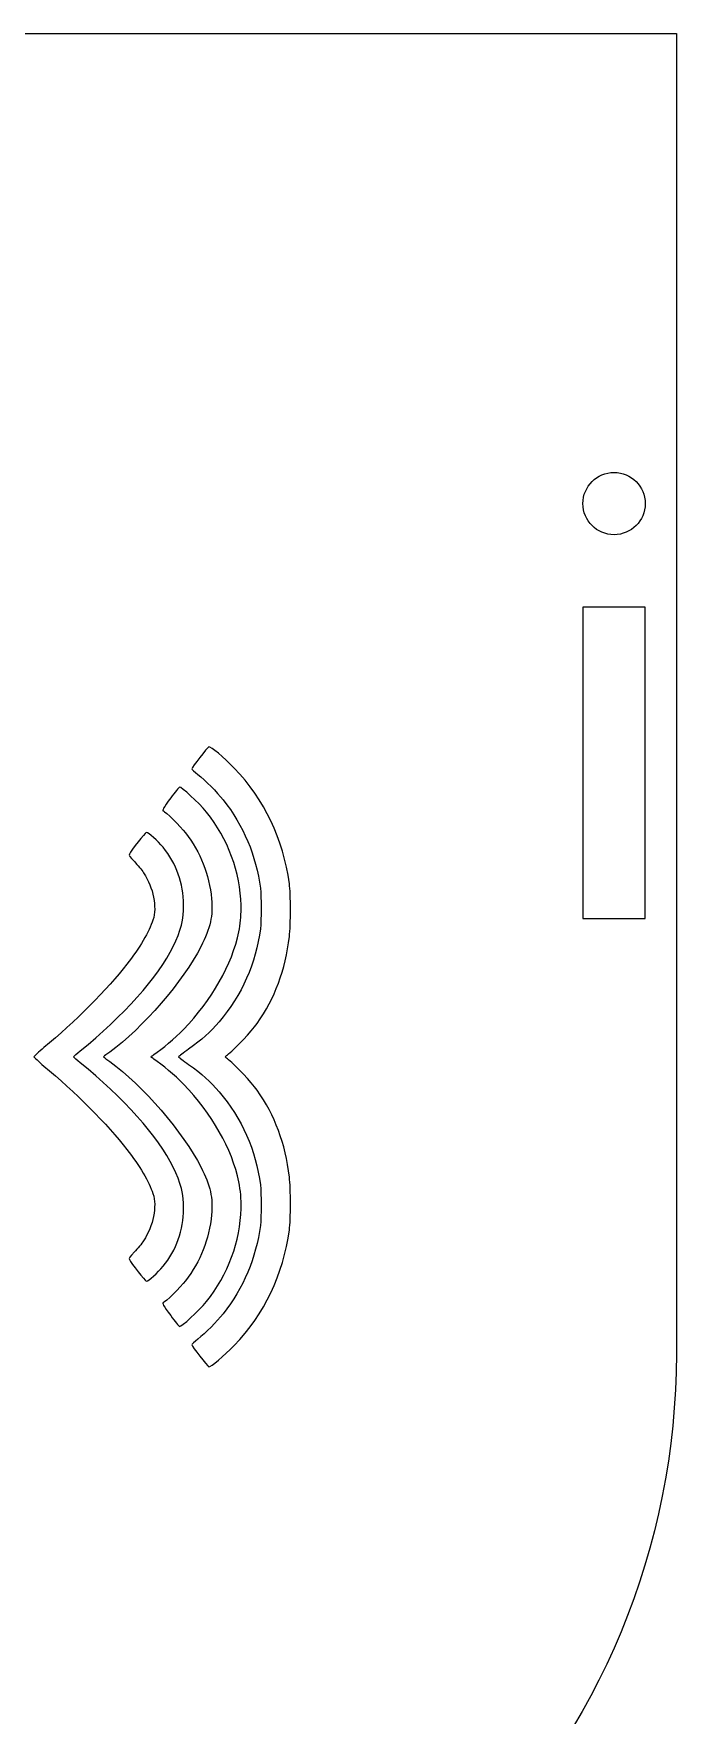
# Model space of a CAD drawing. Extents: x -98 to 566, y 230 to 443.
# Drawn here: x 108.3 to 139.3, y 312.3 to 393.4 of the extents above; entities that cross this region are included whole.
import ezdxf

# ---------------------------------------------------------------- set-up
doc = ezdxf.new("R2010")
doc.units = 0
doc.layers.add('Layer', color=7, linetype='CONTINUOUS')
doc.layers.add('Layer_1', color=7, linetype='CONTINUOUS')

msp = doc.modelspace()

# ---------------------------------------------------------------- linework, layer by layer
at = {"layer": 'Layer', "color": 7}
for p, q in [((115.521143, 351.371838), (115.521175, 351.372867)), ((118.289742, 351.18707), (118.290112, 351.187456)), ((120.664564, 351.138924), (120.664564, 351.138924)), ((108.303311, 344.044281), (108.30492, 344.042673)), ((108.321939, 344.042962), (108.321939, 344.042962)), ((111.666685, 344.044201), (111.666685, 344.042592))]:
    msp.add_line(p, q, dxfattribs=at)
for points in [[(116.730801, 358.987773), (116.668965, 358.964046), (115.90945, 357.985821), (115.90945, 357.92997)], [(117.95661, 357.961081), (117.473329, 358.465403), (116.812053, 359.018949), (116.730801, 358.987773)], [(115.90945, 357.92997), (115.90945, 357.910248), (116.039363, 357.789247), (116.198167, 357.661167)], [(116.198167, 357.661167), (116.58374, 357.350187), (117.113398, 356.817231), (117.422722, 356.429149)], [(120.613538, 352.389603), (120.312563, 354.559356), (119.4181, 356.435889), (117.95661, 357.961081)], [(115.315479, 357.042665), (115.294197, 357.035104), (115.105488, 356.799955), (114.896077, 356.521243)], [(116.624647, 355.834293), (116.229069, 356.317397), (115.407991, 357.075449), (115.315479, 357.042665)], [(114.896077, 356.521243), (114.546795, 356.056333), (114.45647, 355.894022), (114.550124, 355.894022)], [(117.422722, 356.429149), (118.396217, 355.207796), (119.014012, 353.738134), (119.214753, 352.170571)], [(114.550124, 355.894022), (114.621113, 355.894022), (115.364414, 355.152861), (115.61166, 354.836218)], [(118.288503, 351.350475), (118.256813, 352.909818), (117.655941, 354.574815), (116.624647, 355.834293)], [(113.720441, 354.854894), (113.665136, 354.853286), (112.993163, 353.995644), (112.906554, 353.815767)], [(114.53058, 354.144297), (114.280502, 354.44997), (113.816669, 354.857195), (113.720441, 354.854894)], [(115.61166, 354.836218), (116.324927, 353.922773), (116.755976, 352.831413), (116.866071, 351.660346)], [(112.906554, 353.815767), (112.876891, 353.754156), (112.919905, 353.68891), (113.149216, 353.452377)], [(115.521175, 351.372867), (115.515705, 352.396777), (115.17059, 353.362036), (114.53058, 354.144297)], [(113.149216, 353.452377), (113.302953, 353.29383), (113.502117, 353.052326), (113.59101, 352.914772)], [(113.59101, 352.914772), (114.065508, 352.180593), (114.245836, 351.265716), (114.042746, 350.633669)], [(119.214753, 352.170571), (119.269285, 351.744831), (119.269511, 350.66412), (119.214753, 350.219253)], [(120.664564, 351.138924), (120.664564, 351.646624), (120.647158, 352.14715), (120.613538, 352.389603)], [(115.018381, 349.360791), (115.391728, 350.126065), (115.524891, 350.661579), (115.521143, 351.371838)], [(116.866071, 351.660346), (116.941886, 350.854116), (116.808466, 350.257957), (116.34962, 349.351863)], [(118.177749, 350.075764), (118.250652, 350.433523), (118.287602, 350.806903), (118.289742, 351.18707)], [(118.290112, 351.187456), (118.290112, 351.241764), (118.290015, 351.295894), (118.288503, 351.350475)], [(120.614777, 349.840936), (120.648252, 350.116365), (120.664709, 350.631224), (120.664564, 351.138924)], [(114.042746, 350.633669), (113.867791, 350.089163), (113.385878, 349.270917), (112.789574, 348.505627)], [(115.512102, 345.365466), (116.883573, 346.776767), (117.855202, 348.493031), (118.177749, 350.075764)], [(119.214753, 350.219253), (119.010762, 348.561832), (118.320579, 346.999642), (117.231069, 345.730465)], [(119.055466, 345.650821), (119.920781, 346.874201), (120.416127, 348.206116), (120.614777, 349.840936)], [(110.533324, 344.325679), (112.589653, 345.974864), (114.307607, 347.903886), (115.018381, 349.360791)], [(116.34962, 349.351863), (115.512681, 347.699156), (113.54407, 345.421382), (111.956657, 344.270712)], [(112.789574, 348.505627), (111.878381, 347.336216), (110.234183, 345.683734), (108.791096, 344.488489)], [(117.231069, 345.730465), (116.79809, 345.226078), (116.412485, 344.879595), (115.760121, 344.411339)], [(117.685314, 344.186082), (118.041658, 344.47044), (118.773553, 345.252251), (119.055466, 345.650821)], [(114.092163, 344.157079), (114.494595, 344.424272), (115.09122, 344.932374), (115.512102, 345.365466)], [(108.307011, 344.046694), (108.305402, 344.046694), (108.304437, 344.045086), (108.303311, 344.044281)], [(108.30492, 344.042673), (108.304823, 344.042673), (108.303311, 344.041064), (108.303311, 344.041064)], [(108.303311, 344.041064), (108.30492, 344.039455), (108.30508, 344.039455), (108.305724, 344.039455)], [(108.305724, 344.039455), (108.320362, 344.014843), (108.53209, 343.812156), (108.791064, 343.597661)], [(108.791096, 344.488489), (108.53505, 344.276407), (108.325896, 344.075022), (108.307011, 344.046694)], [(108.316952, 344.042962), (108.318722, 344.044571), (108.320169, 344.044571), (108.321939, 344.042962)], [(108.321939, 344.042962), (108.32033, 344.041354), (108.318561, 344.041354), (108.316952, 344.042962)], [(110.212257, 344.041933), (110.256157, 344.096224), (110.383126, 344.205225), (110.533324, 344.325679)], [(110.533324, 343.759441), (110.383174, 343.879863), (110.256189, 343.987641), (110.212257, 344.041933)], [(111.956657, 344.270712), (111.822529, 344.173471), (111.708976, 344.088117), (111.666685, 344.044201)], [(111.666685, 344.042592), (111.708976, 343.998693), (111.822529, 343.913323), (111.956657, 343.816097)], [(111.956657, 343.816097), (113.54407, 342.665411), (115.512681, 340.387637), (116.34962, 338.734946)], [(113.932861, 344.043847), (113.972192, 344.078256), (114.028156, 344.114595), (114.092163, 344.157079)], [(114.092163, 343.929345), (114.027866, 343.972038), (113.972208, 344.009261), (113.932861, 344.043847)], [(115.512102, 342.720973), (115.09122, 343.154049), (114.494595, 343.662151), (114.092163, 343.929345)], [(115.760121, 344.411339), (115.509576, 344.231494), (115.303704, 344.077725), (115.277258, 344.042962)], [(115.277258, 344.042962), (115.303704, 344.0082), (115.509576, 343.855685), (115.760121, 343.675857)], [(117.513561, 344.042962), (117.554661, 344.08313), (117.614985, 344.129957), (117.685314, 344.186082)], [(117.685314, 343.901097), (117.614985, 343.957222), (117.554661, 344.002811), (117.513561, 344.042962)], [(119.055466, 342.436358), (118.773553, 342.834928), (118.041658, 343.616739), (117.685314, 343.901097)], [(108.791064, 343.597661), (110.234151, 342.402416), (111.878349, 340.749933), (112.789542, 339.580523)], [(115.018381, 338.724329), (114.307607, 340.181234), (112.589653, 342.110256), (110.533324, 343.759441)], [(115.760121, 343.675857), (116.412485, 343.207584), (116.79809, 342.861101), (117.231069, 342.356715)], [(118.177749, 338.01066), (117.855202, 339.593408), (116.883573, 341.309673), (115.512102, 342.720973)], [(117.231069, 342.356715), (118.320579, 341.087537), (119.010762, 339.525347), (119.214753, 337.867926)], [(120.614777, 338.246244), (120.416127, 339.881063), (119.920781, 341.212978), (119.055466, 342.436358)], [(112.789542, 339.580523), (113.385845, 338.815233), (113.867775, 337.99697), (114.042714, 337.452481)], [(115.521143, 336.713282), (115.525003, 337.423541), (115.391728, 337.959055), (115.018381, 338.724329)], [(116.34962, 338.734946), (116.808466, 337.828852), (116.941886, 337.232693), (116.866071, 336.426447)], [(120.664564, 336.948255), (120.664564, 337.455955), (120.648252, 337.970814), (120.614777, 338.246244)], [(114.042714, 337.452481), (114.245804, 336.820433), (114.06546, 335.905557), (113.590978, 335.171377)], [(118.288503, 336.736334), (118.29735, 337.172949), (118.26106, 337.601794), (118.177749, 338.01066)], [(119.214753, 337.867926), (119.269511, 337.423059), (119.269285, 336.342348), (119.214753, 335.916592)], [(114.530547, 333.941836), (115.170541, 334.724114), (115.51577, 335.689373), (115.521143, 336.713282)], [(116.624647, 332.252516), (117.655941, 333.511994), (118.256813, 335.176991), (118.288503, 336.736334)], [(120.613538, 335.697577), (120.647158, 335.94003), (120.664564, 336.440571), (120.664564, 336.948255)], [(116.866071, 336.426447), (116.755976, 335.25538), (116.324927, 334.164036), (115.61166, 333.250575)], [(119.214753, 335.916592), (119.014012, 334.349045), (118.396217, 332.879384), (117.422722, 331.65803)], [(117.95661, 330.126099), (119.4181, 331.65129), (120.312563, 333.527839), (120.613538, 335.697577)], [(113.590978, 335.171377), (113.502085, 335.033839), (113.302921, 334.792303), (113.1492, 334.633773)], [(113.1492, 334.633773), (112.919857, 334.397224), (112.876858, 334.33201), (112.906522, 334.270383)], [(112.906522, 334.270383), (112.99313, 334.090506), (113.665088, 333.232575), (113.720393, 333.231255)], [(113.720393, 333.231255), (113.816653, 333.229003), (114.28047, 333.63618), (114.530547, 333.941836)], [(115.61166, 333.250575), (115.364414, 332.933948), (114.621113, 332.192771), (114.550124, 332.192771)], [(114.550124, 332.192771), (114.45647, 332.192771), (114.546746, 332.030477), (114.896077, 331.565566)], [(115.315479, 331.044144), (115.407991, 331.011361), (116.229069, 331.769412), (116.624647, 332.252516)], [(117.422722, 331.65803), (117.113398, 331.269964), (116.58374, 330.736992), (116.198167, 330.426012)], [(114.896077, 331.565566), (115.105488, 331.286855), (115.294197, 331.051673), (115.315479, 331.044144)], [(116.198167, 330.426012), (116.039363, 330.297933), (115.90945, 330.176947), (115.90945, 330.15721)], [(115.90945, 330.15721), (115.90945, 330.101358), (116.668965, 329.123133), (116.730801, 329.099406)], [(116.730801, 329.099406), (116.812053, 329.068231), (117.473329, 329.621761), (117.95661, 330.126099)]]:
    msp.add_open_spline(points, degree=3, dxfattribs=at)
at = {"layer": 'Layer_1', "color": 7}
for p, q in [((-77.745545, 393.371887), (139.25425, 393.371887)), ((139.25425, 393.371887), (139.25425, 329.71529)), ((136.25425, 372.215287), (136.25425, 372.215287)), ((134.75425, 365.715289), (134.75425, 350.715299)), ((137.75425, 365.715289), (134.75425, 365.715289)), ((137.75425, 350.715299), (137.75425, 365.715289)), ((134.75425, 350.715299), (137.75425, 350.715299))]:
    msp.add_line(p, q, dxfattribs=at)
for points in [[(134.75425, 370.715287), (134.75425, 371.543714), (135.425821, 372.215287), (136.25425, 372.215287)], [(136.25425, 372.215287), (137.08268, 372.215287), (137.75425, 371.543714), (137.75425, 370.715287)], [(136.25425, 369.215288), (135.425821, 369.215288), (134.75425, 369.886861), (134.75425, 370.715287)], [(137.75425, 370.715287), (137.75425, 369.886861), (137.08268, 369.215288), (136.25425, 369.215288)], [(139.25425, 329.71529), (139.25425, 320.432713), (135.566761, 311.530327), (129.002988, 304.966553)]]:
    msp.add_open_spline(points, degree=3, dxfattribs=at)

doc.saveas('drawing.dxf')
